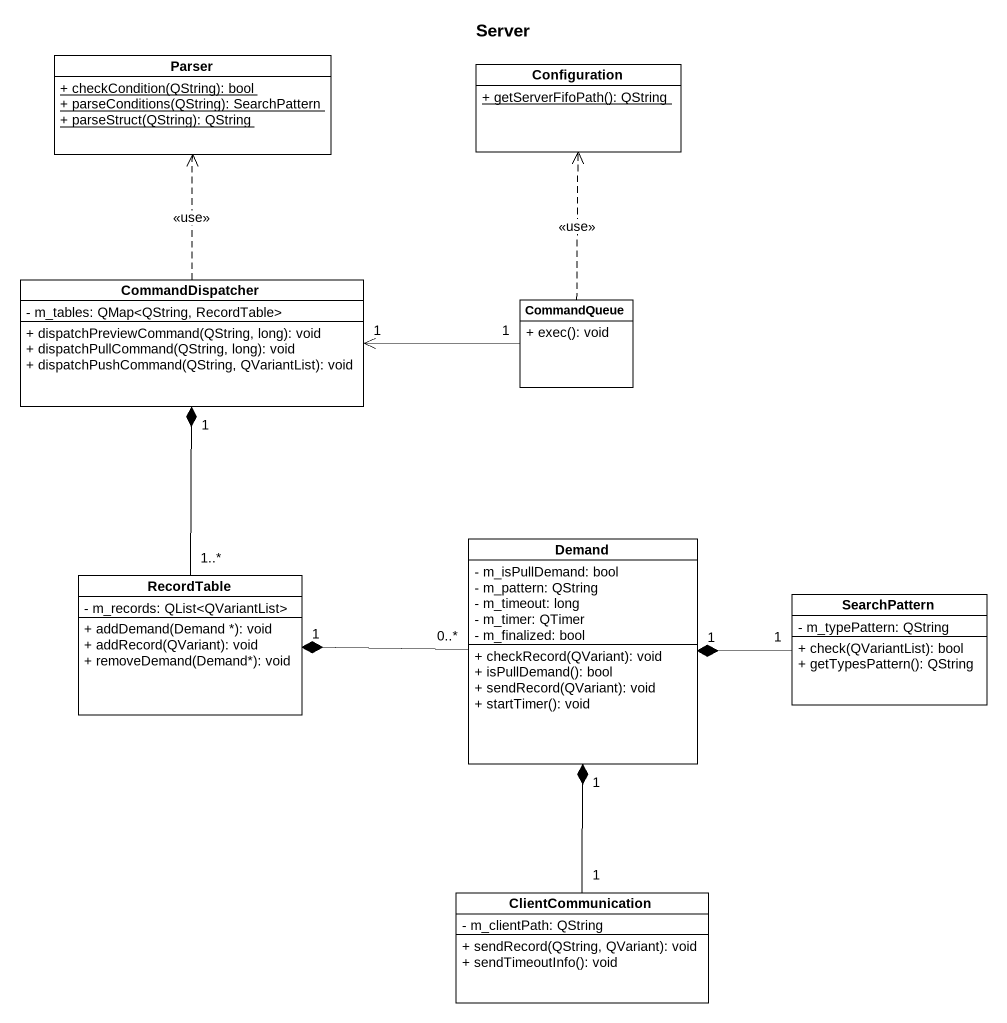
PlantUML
@startuml
title Server
hide circle
hide empty members
skinparam classAttributeIconSize 0
class Parser {
  {static} + checkCondition(QString): bool
  {static} + parseConditions(QString): SearchPattern
  {static} + parseStruct(QString): QString
}
class Configuration {
  {static} + getServerFifoPath(): QString
}
class CommandDispatcher {
  - m_tables: QMap<QString, RecordTable>
  + dispatchPreviewCommand(QString, long): void
  + dispatchPullCommand(QString, long): void
  + dispatchPushCommand(QString, QVariantList): void
}
class CommandQueue {
  + exec(): void
}
class Demand {
  - m_isPullDemand: bool
  - m_pattern: QString
  - m_timeout: long
  - m_timer: QTimer
  - m_finalized: bool
  + checkRecord(QVariant): void
  + isPullDemand(): bool
  + sendRecord(QVariant): void
  + startTimer(): void
}
class RecordTable {
  - m_records: QList<QVariantList>
  + addDemand(Demand *): void
  + addRecord(QVariant): void
  + removeDemand(Demand*): void
}
class SearchPattern {
  - m_typePattern: QString
  + check(QVariantList): bool
  + getTypesPattern(): QString
}
class ClientCommunication {
  - m_clientPath: QString
  + sendRecord(QString, QVariant): void
  + sendTimeoutInfo(): void
}
CommandDispatcher .up.> Parser : <<use>>
CommandQueue .up.> Configuration : <<use>>
CommandQueue "1" -left-> "1" CommandDispatcher
Demand "0..*" -left-* "1" RecordTable
RecordTable "1..*" -up-* "1" CommandDispatcher
SearchPattern "1" -left-* "1" Demand
ClientCommunication "1" -up-* "1" Demand
@enduml
